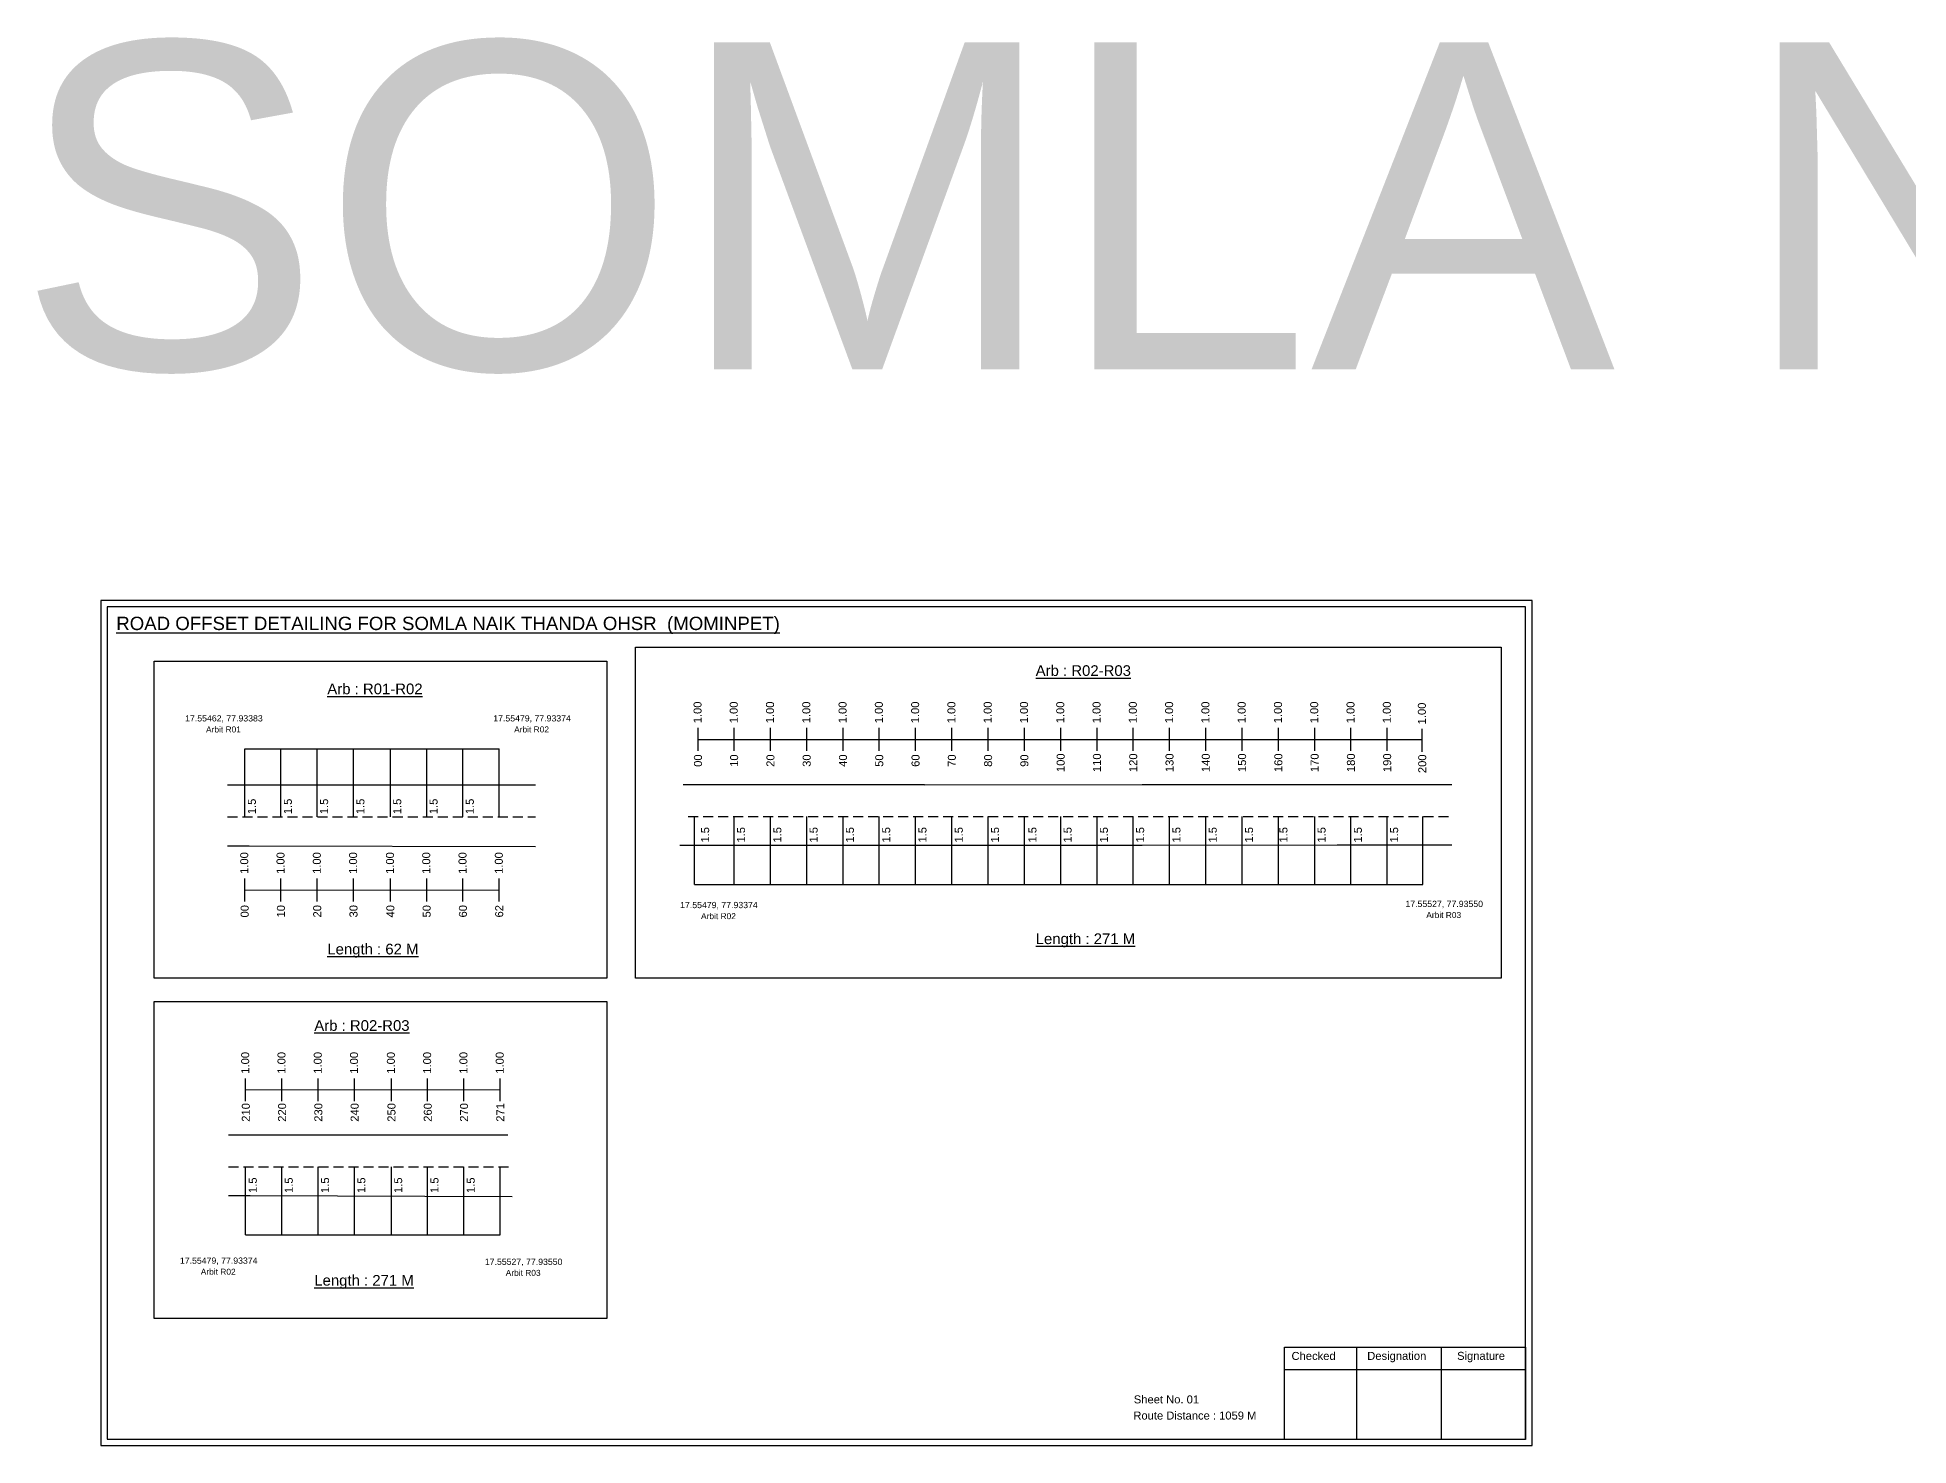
# Model space of a CAD drawing. Header units: inches. Extents: x 20 to 2041, y 8 to 1226.
# Drawn here: x 20 to 722, y 8 to 536 of the extents above; entities that cross this region are included whole.
import ezdxf

# ---------------------------------------------------------------- set-up
doc = ezdxf.new("R2010")
doc.units = ezdxf.units.IN
doc.header["$MEASUREMENT"] = 0
doc.linetypes.add('DASHED2', pattern=[0.375, 0.25, -0.125])
doc.layers.add('PDF_Geometry', color=7, linetype='Continuous')
doc.layers.add('PDF_Text', color=5, linetype='Continuous')
doc.styles.add('PDF Arial', font='arial.ttf')
doc.styles.get("Standard").update_dxf_attribs({"font": 'arial.ttf'})

msp = doc.modelspace()

# ---------------------------------------------------------------- linework, layer by layer
at = {"color": 217, "true_color": 0x93278f}
for p, q in [((268.01, 268.52), (268.01, 277.08)), ((281.58, 268.52), (281.58, 277.08)), ((295.18, 268.52), (295.18, 277.08)), ((308.78, 268.52), (308.78, 277.08)), ((322.38, 268.52), (322.38, 277.08)), ((335.98, 268.52), (335.98, 277.08)), ((349.58, 268.52), (349.58, 277.08)), ((363.18, 268.52), (363.18, 277.08)), ((376.78, 268.52), (376.78, 277.08)), ((390.38, 268.52), (390.38, 277.08)), ((403.98, 268.52), (403.98, 277.08)), ((417.58, 268.52), (417.58, 277.08)), ((431.18, 268.52), (431.18, 277.08)), ((444.78, 268.52), (444.78, 277.08)), ((458.38, 268.52), (458.38, 277.08)), ((471.98, 268.52), (471.98, 277.08)), ((485.58, 268.52), (485.58, 277.08)), ((499.18, 268.52), (499.18, 277.08)), ((512.78, 268.52), (512.78, 277.08)), ((526.38, 268.52), (526.38, 277.08)), ((539.51, 268.13), (539.51, 276.68)), ((268.01, 272.79), (539.51, 272.8)), ((98.09, 212.06), (98.09, 220.62)), ((111.69, 212.06), (111.69, 220.62)), ((125.29, 212.06), (125.29, 220.62)), ((138.89, 212.06), (138.89, 220.62)), ((152.71, 212.06), (152.71, 220.62)), ((166.31, 212.06), (166.31, 220.62)), ((179.91, 212.06), (179.91, 220.62)), ((193.51, 212.06), (193.51, 220.62)), ((98.09, 216.33), (193.51, 216.39)), ((98.44, 137.19), (98.44, 145.75)), ((98.44, 141.46), (193.86, 141.52)), ((112.04, 137.19), (112.04, 145.75)), ((125.64, 137.19), (125.64, 145.75)), ((139.24, 137.19), (139.24, 145.75)), ((153.06, 137.19), (153.06, 145.75)), ((166.66, 137.19), (166.66, 145.75)), ((180.26, 137.19), (180.26, 145.75)), ((193.86, 137.19), (193.86, 145.75))]:
    msp.add_line(p, q, dxfattribs=at)
at = {"color": 5}
for p, q in [((98.09, 269.29), (193.51, 269.29)), ((266.69, 218.38), (539.66, 218.38)), ((98.44, 87.05), (193.86, 87.05))]:
    msp.add_line(p, q, dxfattribs=at)
for p, q in [((98.09, 243.75), (98.09, 269.29)), ((111.69, 243.75), (111.69, 269.29)), ((125.29, 243.75), (125.29, 269.29)), ((138.89, 243.75), (138.89, 269.29)), ((152.71, 243.75), (152.71, 269.29)), ((166.31, 243.75), (166.31, 269.29)), ((179.91, 243.75), (179.91, 269.29)), ((193.51, 243.75), (193.51, 269.29)), ((207.11, 255.64), (91.68, 255.64)), ((352.94, 255.8), (262.51, 255.7)), ((352.94, 255.8), (434.51, 255.87)), ((434.51, 255.87), (550.56, 255.83)), ((266.69, 218.38), (266.69, 243.91)), ((281.58, 218.38), (281.58, 243.91)), ((295.18, 218.38), (295.18, 243.91)), ((308.78, 218.38), (308.78, 243.91)), ((322.38, 218.38), (322.38, 243.91)), ((335.98, 218.38), (335.98, 243.91)), ((349.58, 218.38), (349.58, 243.91)), ((363.18, 218.38), (363.18, 243.91)), ((376.78, 218.38), (376.78, 243.91)), ((390.38, 218.38), (390.38, 243.91)), ((403.98, 218.38), (403.98, 243.91)), ((417.58, 218.38), (417.58, 243.91)), ((431.18, 218.38), (431.18, 243.91)), ((444.78, 218.38), (444.78, 243.91)), ((458.38, 218.38), (458.38, 243.91)), ((471.98, 218.38), (471.98, 243.91)), ((485.58, 218.38), (485.58, 243.91)), ((499.18, 218.38), (499.18, 243.91)), ((512.78, 218.38), (512.78, 243.91)), ((526.38, 218.38), (526.38, 243.91)), ((539.66, 218.38), (539.66, 243.91)), ((91.68, 232.95), (99.74, 232.95)), ((99.74, 232.95), (207.11, 232.66)), ((261.18, 233.11), (311.4, 233.11)), ((307.85, 233.11), (365.61, 233.15)), ((365.61, 233.15), (434.51, 233.19)), ((434.51, 233.19), (507.55, 233.24)), ((507.55, 233.24), (550.64, 233.27)), ((196.77, 124.47), (92.03, 124.47)), ((98.44, 87.05), (98.44, 112.58)), ((112.04, 87.05), (112.04, 112.58)), ((125.64, 87.05), (125.64, 112.58)), ((139.24, 87.05), (139.24, 112.58)), ((153.06, 87.05), (153.06, 112.58)), ((166.66, 87.05), (166.66, 112.58)), ((180.26, 87.05), (180.26, 112.58)), ((193.86, 87.05), (193.86, 112.58)), ((92.03, 101.78), (100.09, 101.78)), ((100.09, 101.78), (198.4, 101.51))]:
    msp.add_line(p, q)
at = {"linetype": 'DASHED2', "ltscale": 15}
for p, q in [((91.68, 243.75), (207.11, 243.75)), ((264.29, 243.91), (550.6, 243.91)), ((92.03, 112.58), (197.42, 112.58))]:
    msp.add_line(p, q, dxfattribs=at)
for points in [[(64.17, 302.12), (233.78, 302.12), (233.78, 183.3), (64.17, 183.3)], [(244.6, 307.36), (569.03, 307.36), (569.03, 183.3), (244.6, 183.3)], [(64.17, 174.53), (233.78, 174.53), (233.78, 55.7), (64.17, 55.7)]]:
    msp.add_lwpolyline(points, close=True)
at = {"layer": 'PDF_Geometry'}
for points in [[(44.17, 324.83), (44.17, 8.12), (580.65, 8.12), (580.65, 324.83)], [(46.5, 322.5), (46.5, 10.54), (578.23, 10.54), (578.23, 322.5)]]:
    msp.add_lwpolyline(points, close=True, dxfattribs=at)
at = {"layer": 'PDF_Geometry', "color": 242, "true_color": 0xcc1f26}
msp.add_lwpolyline([(578.23, 10.44), (487.88, 10.44), (487.88, 45.06), (578.23, 45.06)], close=True, dxfattribs=at)
for points in [[(514.87, 45.06), (514.87, 10.44)], [(546.59, 45.06), (546.59, 10.44)], [(487.88, 36.68), (578.23, 36.68)]]:
    msp.add_lwpolyline(points, dxfattribs=at)

# ---------------------------------------------------------------- texts
for s, height, p in [('SOMLA NAIK THANDA', 122.5352, (12.62, 411.51)), ('Sheet No. 01', 3, (431.38, 23.92)), ('Route Distance : 1059 M', 3, (431.2, 17.87))]:
    msp.add_text(s, height=height).set_placement(p)
at = {"color": 242, "true_color": 0xcd2027}
for s, height, p in [('%%UROAD OFFSET DETAILING FOR SOMLA NAIK THANDA OHSR  (MOMINPET)', 5, (49.95, 313.76)), ('%%UArb : R02-R03', 4, (394.59, 296.57)), ('%%UArb : R01-R02', 4, (129.06, 289.7)), ('%%ULength : 62 M', 4, (129.06, 192.2)), ('%%ULength : 271 M', 4, (394.59, 196.07)), ('%%UArb : R02-R03', 4, (124.18, 163.55)), ('%%ULength : 271 M', 4, (124.18, 68.05))]:
    msp.add_text(s, height=height, dxfattribs=at).set_placement(p)
at = {"color": 5}
for s, height, p in [('17.55462, 77.93383', 2.34, (75.77, 279.51)), ('17.55479, 77.93374', 2.34, (191.27, 279.51)), ('Arbit R01', 2.246, (83.59, 275.39)), ('Arbit R02', 2.246, (199.09, 275.39)), ('17.55479, 77.93374', 2.34, (261.32, 209.54)), ('17.55527, 77.93550', 2.34, (533.18, 209.96)), ('Arbit R02', 2.246, (269.14, 205.41)), ('Arbit R03', 2.246, (541, 205.83)), ('17.55479, 77.93374', 2.34, (73.81, 76.26)), ('17.55527, 77.93550', 2.34, (188.11, 75.84)), ('Arbit R02', 2.246, (81.63, 72.14)), ('Arbit R03', 2.246, (195.93, 71.72))]:
    msp.add_text(s, height=height, dxfattribs=at).set_placement(p)
at = {"color": 217, "true_color": 0x93278f}
for s, p in [('1.00', (269.34, 278.82)), ('1.00', (282.9, 278.82)), ('1.00', (296.5, 278.82)), ('1.00', (310.1, 278.82)), ('1.00', (323.7, 278.82)), ('1.00', (337.3, 278.82)), ('1.00', (350.9, 278.82)), ('1.00', (364.5, 278.82)), ('1.00', (378.1, 278.82)), ('1.00', (391.7, 278.82)), ('1.00', (405.3, 278.82)), ('1.00', (418.9, 278.82)), ('1.00', (432.5, 278.82)), ('1.00', (446.1, 278.82)), ('1.00', (459.7, 278.82)), ('1.00', (473.3, 278.82)), ('1.00', (486.9, 278.82)), ('1.00', (500.5, 278.82)), ('1.00', (514.1, 278.82)), ('1.00', (527.7, 278.82)), ('1.00', (540.84, 278.42)), ('00', (269.49, 262.5)), ('10', (283.05, 262.5)), ('20', (296.65, 262.5)), ('30', (310.25, 262.5)), ('40', (323.85, 262.5)), ('50', (337.45, 262.5)), ('60', (351.05, 262.5)), ('70', (364.65, 262.5)), ('80', (378.25, 262.5)), ('90', (391.85, 262.5)), ('100', (405.45, 260.54)), ('110', (419.05, 260.54)), ('120', (432.65, 260.54)), ('130', (446.25, 260.54)), ('140', (459.85, 260.54)), ('150', (473.45, 260.54)), ('160', (487.05, 260.54)), ('170', (500.65, 260.54)), ('180', (514.25, 260.54)), ('190', (527.85, 260.54)), ('200', (540.99, 260.15)), ('1.00', (99.42, 222.36)), ('1.00', (113.02, 222.36)), ('1.00', (126.62, 222.36)), ('1.00', (140.22, 222.36)), ('1.00', (154.04, 222.36)), ('1.00', (167.64, 222.36)), ('1.00', (181.24, 222.36)), ('1.00', (194.84, 222.36)), ('00', (99.57, 206.04)), ('10', (113.17, 206.04)), ('20', (126.77, 206.04)), ('30', (140.37, 206.04)), ('40', (154.19, 206.04)), ('50', (167.79, 206.04)), ('60', (181.39, 206.04)), ('62', (194.99, 206.04)), ('1.00', (99.77, 147.49)), ('1.00', (113.37, 147.49)), ('1.00', (126.97, 147.49)), ('1.00', (140.57, 147.49)), ('1.00', (154.38, 147.49)), ('1.00', (167.98, 147.49)), ('1.00', (181.58, 147.49)), ('1.00', (195.18, 147.49)), ('210', (100, 129.49)), ('220', (113.6, 129.49)), ('230', (127.2, 129.49)), ('240', (140.8, 129.49)), ('250', (154.61, 129.49)), ('260', (168.21, 129.49)), ('270', (181.81, 129.49)), ('271', (195.41, 129.49))]:
    msp.add_text(s, height=3, rotation=90, dxfattribs=at).set_placement(p)
for p in [(102.27, 244.75), (115.76, 244.75), (129.36, 244.75), (142.96, 244.75), (156.78, 244.75), (170.38, 244.75), (183.98, 244.75), (272.19, 234.11), (285.65, 234.11), (299.25, 234.11), (312.85, 234.11), (326.45, 234.11), (340.05, 234.11), (353.65, 234.11), (367.25, 234.11), (380.85, 234.11), (394.87, 234.11), (408.05, 234.11), (421.65, 234.11), (435.25, 234.11), (448.85, 234.11), (462.45, 234.11), (476.05, 234.11), (488.96, 234.11), (503.25, 234.11), (516.85, 234.11), (530.45, 234.11), (102.62, 102.78), (116.11, 102.78), (129.71, 102.78), (143.31, 102.78), (157.12, 102.78), (170.72, 102.78), (184.32, 102.78)]:
    msp.add_text('1.5', height=3, rotation=90).set_placement(p)
at = {"layer": 'PDF_Text', "color": 7, "attachment_point": 7, "style": 'PDF Arial'}
for s, insert, char_height in [('Checked', (490.49, 40.17), 3.001), ('Designation', (518.87, 39.34), 3.0006), ('Signature', (552.55, 39.34), 3.001)]:
    msp.add_mtext(s, dxfattribs=dict(at, insert=insert, char_height=char_height))

doc.saveas('drawing.dxf')
